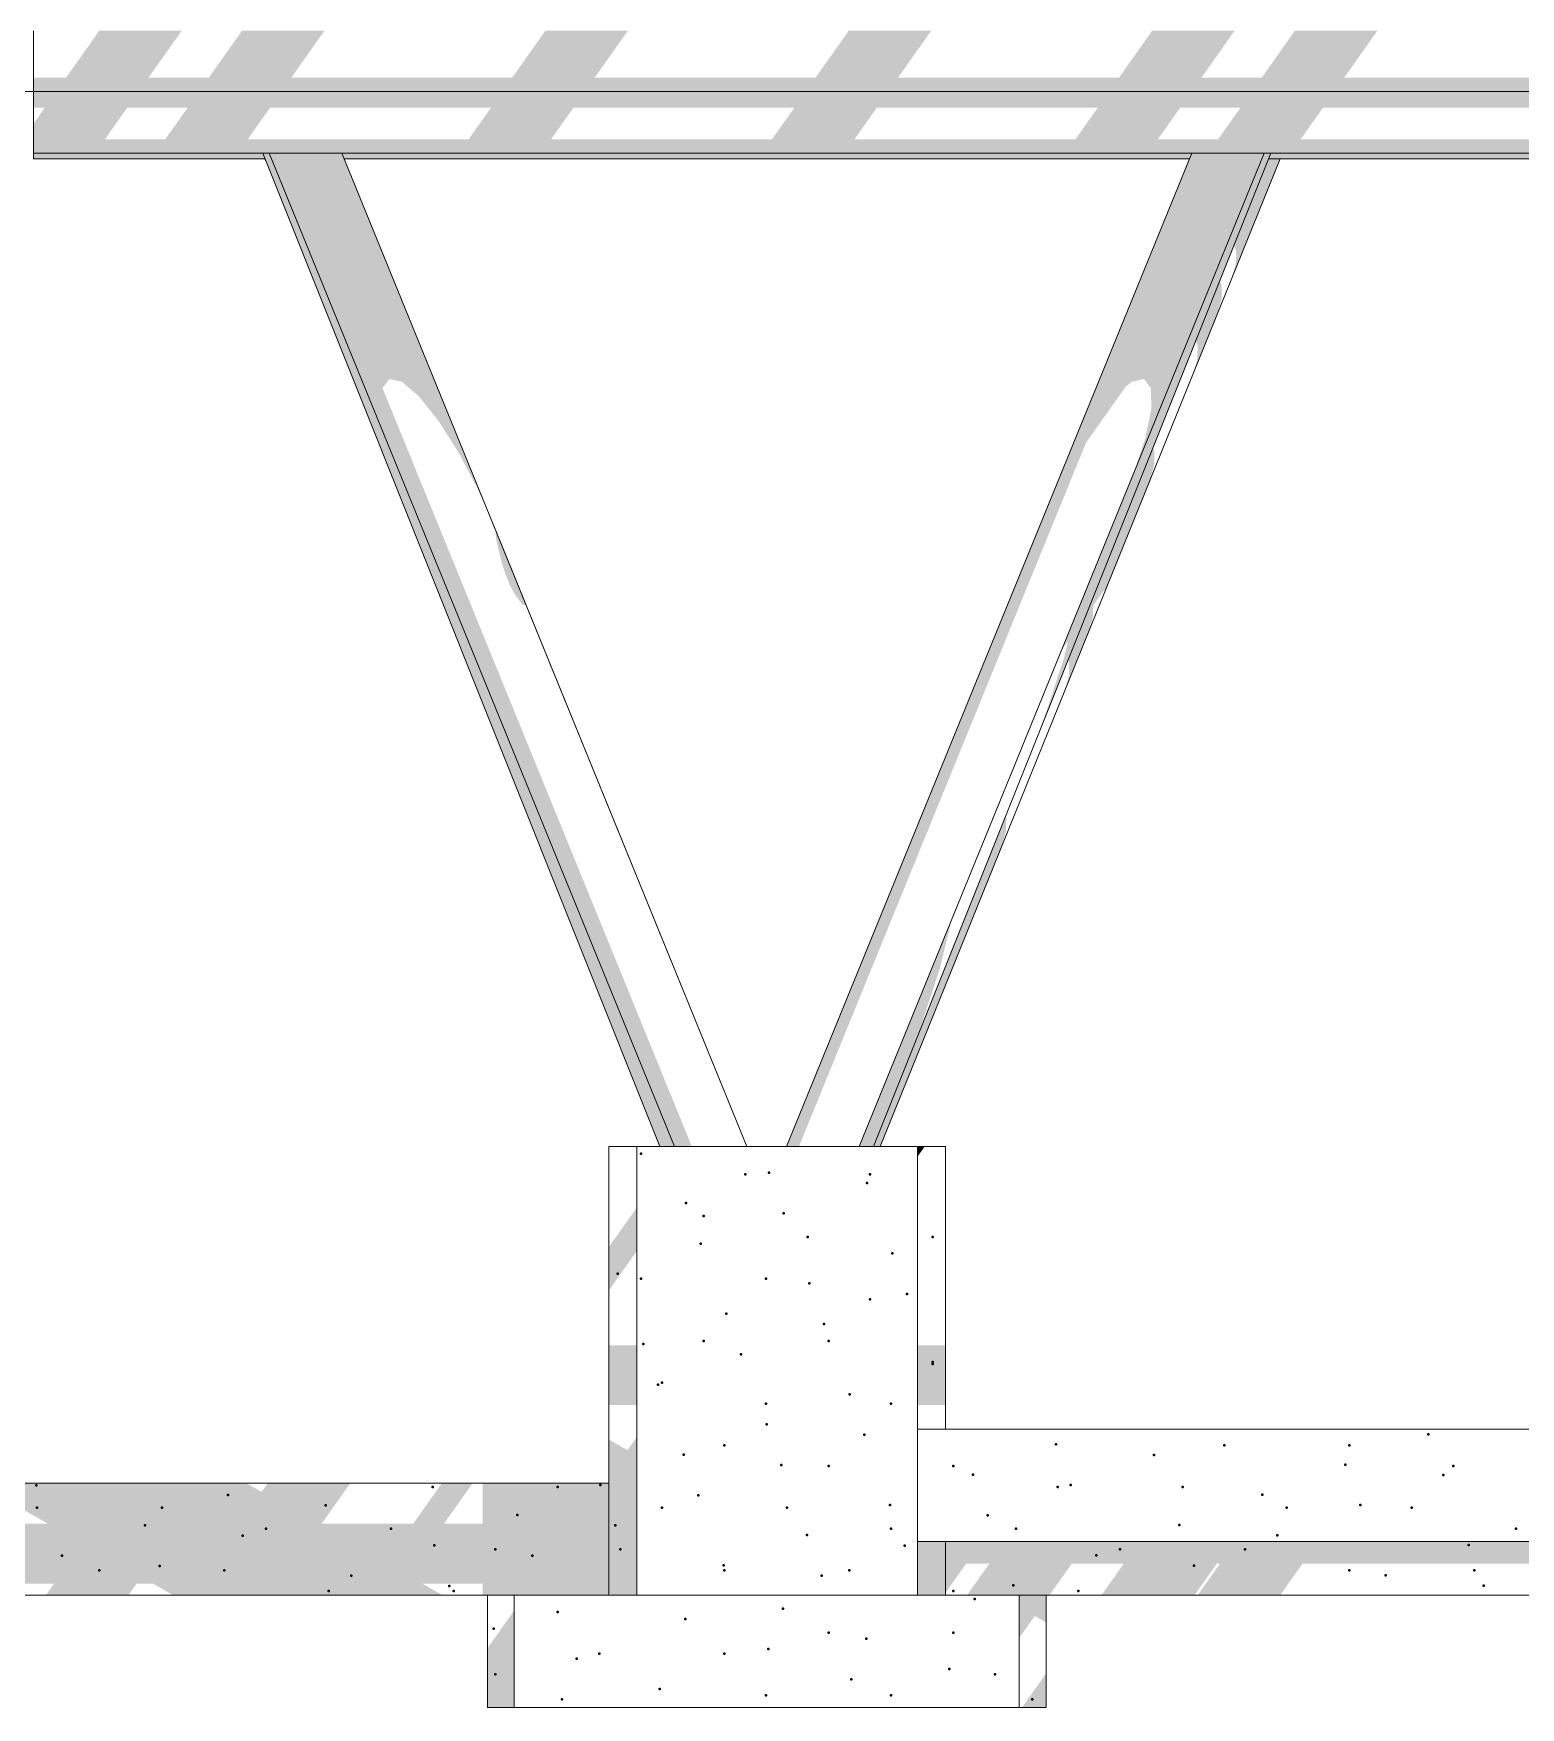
# Model space of a CAD drawing. Header units: millimetres. Extents: x -71878 to 121433, y -67383 to 83273.
# Drawn here: x 107403 to 110053, y -50709 to -47726 of the extents above; entities that cross this region are included whole.
import ezdxf

# ---------------------------------------------------------------- set-up
doc = ezdxf.new("R2010")
doc.units = ezdxf.units.MM
doc.header["$MEASUREMENT"] = 0
for name, color, linetype, lineweight in [('COLUMNAS_Pluma_Nº__1', 7, 'Continuous', 0), ('Losas_Pluma_Nº__1', 7, 'Continuous', 0), ('VIGAS DE CIMENTACION_Pluma_Nº__21', 7, 'Continuous', 5), ('Vigas_Pluma_Nº__21', 7, 'Continuous', 5)]:
    doc.layers.add(name, color=color, linetype=linetype, lineweight=lineweight)
for name, color, linetype, lineweight, true_color in [('COLUMNAS_Pluma_Nº__102', 7, 'Continuous', 40, 0x323232), ('COLUMNAS_Pluma_Nº__3', 7, 'Continuous', 0, 0x646464), ('Losas_Pluma_Nº__102', 7, 'Continuous', 40, 0x323232), ('Losas_Pluma_Nº__3', 7, 'Continuous', 0, 0x646464), ('VIGAS DE CIMENTACION_Pluma_Nº__102', 7, 'Continuous', 40, 0x323232), ('VIGAS DE CIMENTACION_Pluma_Nº__3', 7, 'Continuous', 0, 0x646464), ('Vigas_Pluma_Nº__3', 7, 'Continuous', 0, 0x646464)]:
    doc.layers.add(name, color=color, linetype=linetype, lineweight=lineweight, true_color=true_color)

msp = doc.modelspace()

# ---------------------------------------------------------------- hatches: boundary and pattern name
at = {"layer": 'COLUMNAS_Pluma_Nº__3', "linetype": 'Continuous', "lineweight": 0, "true_color": 0x191919}
for points in [[(107812.312, -47939.328), (107811.207, -47939.328), (108519.018, -49709.462), (108520.123, -49709.462)], [(107812.312, -47939.328), (108520.123, -49709.462), (108527.412, -49709.462), (107819.6, -47939.328)], [(107822.897, -47939.328), (107819.6, -47939.328), (108527.412, -49709.462), (108540.171, -49709.462), (108304.919, -49121.13)], [(107827.783, -47939.328), (107822.897, -47939.328), (108544.881, -49709.462), (108549.768, -49709.462)], [(107827.783, -47939.328), (108549.768, -49709.462), (108560.495, -49709.462), (107838.51, -47939.328)], [(107838.51, -47939.328), (108560.495, -49709.462), (108576.013, -49709.462), (107854.029, -47939.328)], [(107872.82, -47939.327), (107854.029, -47939.328), (108024.779, -48357.959), (108036.938, -48341.709)], [(107893.041, -47939.328), (107872.819, -47939.328), (108036.938, -48341.71), (108059.171, -48346.637)], [(107912.717, -47939.328), (107893.041, -47939.328), (108059.171, -48346.637), (108089.299, -48372.263)], [(107929.92, -47939.328), (107912.717, -47939.328), (108089.299, -48372.263), (108124.373, -48416.079)], [(107929.921, -47939.328), (108124.373, -48416.079), (108160.96, -48473.795), (107942.967, -47939.328)], [(107942.967, -47939.328), (108160.96, -48473.795), (108195.478, -48539.763), (107950.579, -47939.328)], [(107950.579, -47939.328), (108195.478, -48539.763), (108224.55, -48607.525), (107952.012, -47939.328)], [(108744.881, -49709.462), (108746.315, -49709.462), (109468.299, -47939.328), (109466.866, -47939.328)], [(108746.315, -49709.462), (108753.927, -49709.462), (109475.911, -47939.328), (109468.299, -47939.328)], [(109475.911, -47939.328), (108753.927, -49709.462), (108766.973, -49709.462), (109488.957, -47939.328)], [(109606.566, -47939.328), (109203.145, -48948.227), (109155.526, -49070.077), (109607.671, -47939.328)], [(109599.277, -47939.328), (109238.65, -48841.205), (109203.145, -48948.227), (109606.566, -47939.328)], [(109599.278, -47939.328), (109595.981, -47939.328), (109234.24, -48826.23), (109246.539, -48808.837), (109238.65, -48841.205)], [(109506.161, -47939.328), (109488.958, -47939.328), (109278.446, -48455.453), (109319.097, -48397.963)], [(109525.837, -47939.328), (109506.161, -47939.328), (109319.097, -48397.964), (109348.875, -48355.851), (109359.707, -48346.637)], [(109525.837, -47939.328), (109359.707, -48346.637), (109381.94, -48341.71), (109546.059, -47939.328)], [(109595.981, -47939.328), (109591.095, -47939.328), (109384.549, -48445.73), (109363.771, -48508.652)], [(109564.849, -47939.328), (109546.059, -47939.328), (109381.94, -48341.71), (109394.101, -48357.963)], [(109580.368, -47939.328), (109395, -48393.806), (109384.549, -48445.73), (109591.095, -47939.328)], [(109580.368, -47939.328), (109564.849, -47939.328), (109394.101, -48357.963), (109395, -48393.806)], [(107815.259, -47949.462), (107815.168, -47949.462), (107817.762, -47955.721)], [(109621.27, -47949.462), (109545.368, -48136.862), (109537.916, -48163.083), (109624.438, -47949.462)], [(109603.619, -47949.462), (109542.159, -48103.164), (109545.754, -48113.207), (109612.075, -47949.462)], [(109612.075, -47949.462), (109545.753, -48113.207), (109545.368, -48136.862), (109621.27, -47949.462)], [(109474.196, -48273.131), (109477.378, -48282.023), (109520.542, -48175.454), (109517.099, -48165.835)], [(109477.378, -48282.023), (109476.992, -48305.677), (109520.156, -48199.108), (109520.542, -48175.454)], [(109476.992, -48305.677), (109469.54, -48331.898), (109512.704, -48225.33), (109520.156, -48199.109)], [(109246.456, -48842.674), (109248.258, -48847.708), (109400.621, -48471.531), (109397.902, -48463.931)], [(109400.621, -48471.531), (109248.258, -48847.708), (109247.872, -48871.362), (109291.035, -48764.794), (109291.351, -48745.464), (109308.94, -48720.589), (109400.235, -48495.185)], [(109400.235, -48495.185), (109308.94, -48720.589), (109312.491, -48715.568), (109308.606, -48729.235), (109392.783, -48521.406)], [(108279.901, -48743.158), (108222.866, -48603.397), (108279.881, -48743.186)], [(108225.652, -48612.048), (108226.311, -48615.358), (108278.972, -48744.471), (108279.881, -48743.186), (108226.123, -48611.383)], [(108226.198, -48615.949), (108227.612, -48628.338), (108231.524, -48645.5), (108232.956, -48650.314), (108267.129, -48734.097), (108269.21, -48737.647), (108275.1, -48744.45), (108278.839, -48744.66), (108278.972, -48744.471), (108226.311, -48615.358)], [(108232.956, -48650.314), (108236.689, -48666.974), (108243.653, -48689.172), (108252.002, -48709.542), (108260.918, -48726.089), (108267.129, -48734.097)], [(108287.636, -48762.11), (108287.372, -48761.55), (108673.997, -49709.462), (108674.243, -49709.462)], [(109291.035, -48764.794), (109247.872, -48871.362), (109240.42, -48897.583), (109283.584, -48791.015)], [(108304.916, -49121.125), (108540.171, -49709.462), (108544.881, -49709.462)], [(108949.329, -49585.747), (108899.86, -49709.462), (108908.415, -49709.462), (109136.023, -49147.511), (109136.409, -49123.857)], [(108949.326, -49585.753), (109136.409, -49123.857), (109135.282, -49120.706)], [(108908.415, -49709.462), (108911.584, -49709.462), (109128.571, -49173.732), (109136.023, -49147.511)], [(109037.727, -49308.035), (108873.997, -49709.462), (108878.707, -49709.462), (109037.517, -49312.302)], [(109037.517, -49312.302), (108878.707, -49709.462), (108891.467, -49709.462), (109017.6, -49394.02)], [(108982.095, -49501.042), (109017.6, -49394.02), (108891.467, -49709.462), (108898.755, -49709.462)], [(108970.348, -49531.1), (108982.095, -49501.042), (108898.755, -49709.462), (108899.86, -49709.462), (108972.263, -49528.392)], [(108991.184, -49709.462), (108978.144, -49709.462), (108978.144, -49727.904)], [(108428.144, -49888.897), (108428.144, -49966.223), (108478.144, -49895.512), (108478.144, -49818.187)], [(108428.144, -50170.376), (108478.144, -50170.376), (108478.144, -50063.807), (108428.144, -50063.807)], [(108978.144, -50170.376), (109028.144, -50170.376), (109028.144, -50063.807), (108978.144, -50063.807)], [(108461.416, -50250.839), (108428.144, -50231.846), (108428.144, -50505.776), (108434.603, -50509.462), (108478.144, -50509.462), (108478.144, -50227.182)], [(108978.144, -50413.355), (108978.144, -50509.462), (109024.956, -50509.462), (109028.144, -50504.954), (109028.144, -50413.355)]]:
    msp.add_hatch(color=250, dxfattribs=at).paths.add_polyline_path(points)
at = {"layer": 'Losas_Pluma_Nº__3', "linetype": 'Continuous', "lineweight": 0, "true_color": 0x191919}
for points in [[(109159.439, -50509.462), (109159.439, -50585.619), (109187.214, -50546.339), (109207.287, -50557.797), (109207.287, -50509.462)], [(108211.591, -50709.462), (108259.439, -50709.462), (108259.439, -50536.478), (108211.591, -50604.145)], [(109207.287, -50648.886), (109164.453, -50709.462), (109207.287, -50709.462)]]:
    msp.add_hatch(color=250, dxfattribs=at).paths.add_polyline_path(points)
at = {"layer": 'VIGAS DE CIMENTACION_Pluma_Nº__3', "linetype": 'Continuous', "lineweight": 0, "true_color": 0x191919}
for points in [[(107010.414, -50309.462), (107010.414, -50509.462), (107030.935, -50509.462), (107045.706, -50488.574), (107439.434, -50488.574), (107424.663, -50509.462), (107571.621, -50509.462), (107586.391, -50488.574), (107615.578, -50488.574), (107652.172, -50509.462), (108132.051, -50509.462), (108095.457, -50488.574), (108203.144, -50488.574), (108203.144, -50509.462), (108428.144, -50509.462), (108428.144, -50309.462), (108203.144, -50309.462), (108203.144, -50382.005), (108134.141, -50382.005), (108185.437, -50309.462), (108130.76, -50309.462), (108079.464, -50382.005), (107916.168, -50382.005), (107967.463, -50309.462), (107820.506, -50309.462), (107809.342, -50325.251), (107781.683, -50309.462), (107301.804, -50309.462), (107428.887, -50382.005), (107121.061, -50382.005), (107172.356, -50309.462)], [(115005.566, -50413.355), (109028.144, -50413.355), (109028.144, -50504.954), (109064.727, -50453.218), (109106.103, -50453.218), (109066.332, -50509.462), (109213.29, -50509.462), (109253.06, -50453.218), (109345.645, -50453.218), (109305.874, -50509.462), (109471.656, -50509.462), (109511.427, -50453.218), (109517.226, -50453.218), (109477.456, -50509.462), (109624.413, -50509.462), (109664.183, -50453.218), (110116.683, -50453.218), (110076.913, -50509.462), (110223.87, -50509.462), (110263.64, -50453.218), (110662.181, -50453.218), (110622.411, -50509.462), (110823.327, -50509.462), (110863.097, -50453.218), (111118.05, -50453.218), (111216.58, -50509.462), (111696.459, -50509.462), (111597.928, -50453.218), (111915.054, -50453.218), (111875.284, -50509.462), (112022.241, -50509.462), (112062.011, -50453.218), (112514.511, -50453.218), (112474.74, -50509.462), (112621.698, -50509.462), (112661.468, -50453.218), (112768.932, -50453.218), (112729.162, -50509.462), (112876.119, -50509.463), (112915.89, -50453.218), (113295.254, -50453.218), (113255.483, -50509.463), (113416.805, -50509.462), (113456.575, -50453.218), (113533.018, -50453.218), (113493.247, -50509.462), (113640.205, -50509.462), (113679.975, -50453.218), (113741.535, -50453.218), (113701.765, -50509.462), (113984.524, -50509.462), (114013.629, -50453.218), (114390.989, -50453.218), (114351.219, -50509.462), (114498.176, -50509.462), (114537.946, -50453.218), (114595.521, -50453.218), (114607.112, -50459.835), (114572.02, -50509.462), (115043.109, -50509.462), (115050.091, -50483.812), (115053.028, -50458.309), (115050.091, -50441.113), (115041.568, -50433.906)]]:
    msp.add_hatch(color=250, dxfattribs=at).paths.add_polyline_path(points)
at = {"layer": 'Vigas_Pluma_Nº__3', "linetype": 'Continuous', "lineweight": 0, "true_color": 0x191919}
for points in [[(107498.768, -47750.921), (107645.726, -47750.921), (107657.553, -47734.195), (107510.595, -47734.195)], [(107510.596, -47734.195), (107657.553, -47734.195), (107666.939, -47720.921), (107519.982, -47720.921)], [(107753.19, -47750.921), (107900.147, -47750.921), (107911.974, -47734.195), (107765.017, -47734.195)], [(107765.017, -47734.195), (107911.974, -47734.195), (107921.36, -47720.921), (107774.403, -47720.921)], [(108293.875, -47750.921), (108440.833, -47750.921), (108452.66, -47734.195), (108305.703, -47734.195)], [(108305.702, -47734.195), (108452.66, -47734.195), (108462.046, -47720.921), (108315.089, -47720.921)], [(108834.561, -47750.921), (108981.518, -47750.921), (108993.345, -47734.195), (108846.388, -47734.195)], [(108846.388, -47734.195), (108993.345, -47734.195), (109002.731, -47720.921), (108855.774, -47720.921)], [(109375.246, -47750.921), (109522.204, -47750.921), (109534.031, -47734.195), (109387.074, -47734.195)], [(109387.074, -47734.195), (109534.031, -47734.195), (109543.417, -47720.921), (109396.46, -47720.921)], [(109641.495, -47734.195), (109629.668, -47750.921), (109776.625, -47750.921), (109788.452, -47734.195)], [(109650.881, -47720.921), (109641.495, -47734.195), (109788.452, -47734.195), (109797.838, -47720.921)], [(107485.658, -47769.462), (107632.615, -47769.462), (107645.726, -47750.921), (107498.768, -47750.921)], [(107740.079, -47769.462), (107887.037, -47769.462), (107900.147, -47750.921), (107753.19, -47750.921)], [(108280.765, -47769.462), (108427.722, -47769.462), (108440.832, -47750.921), (108293.875, -47750.921)], [(108821.45, -47769.462), (108968.408, -47769.462), (108981.518, -47750.921), (108834.561, -47750.921)], [(109362.136, -47769.462), (109509.093, -47769.462), (109522.204, -47750.921), (109375.246, -47750.921)], [(109629.668, -47750.921), (109616.557, -47769.462), (109763.515, -47769.462), (109776.625, -47750.922)], [(107460.721, -47804.729), (107607.678, -47804.73), (107619.505, -47788.003), (107472.547, -47788.004)], [(107472.547, -47788.004), (107619.505, -47788.003), (107632.615, -47769.463), (107485.658, -47769.462)], [(107715.142, -47804.729), (107862.099, -47804.729), (107873.927, -47788.003), (107726.969, -47788.004)], [(107726.969, -47788.003), (107873.926, -47788.003), (107887.036, -47769.462), (107740.079, -47769.463)], [(108255.827, -47804.73), (108402.784, -47804.73), (108414.612, -47788.003), (108267.654, -47788.004)], [(108267.654, -47788.004), (108414.611, -47788.004), (108427.722, -47769.462), (108280.765, -47769.462)], [(108796.513, -47804.73), (108943.47, -47804.73), (108955.297, -47788.003), (108808.339, -47788.004)], [(108808.34, -47788.003), (108955.297, -47788.004), (108968.408, -47769.463), (108821.45, -47769.463)], [(109337.199, -47804.729), (109484.156, -47804.73), (109495.983, -47788.003), (109349.026, -47788.003)], [(109349.025, -47788.004), (109495.983, -47788.004), (109509.093, -47769.463), (109362.136, -47769.463)], [(109603.447, -47788.003), (109591.619, -47804.73), (109738.577, -47804.73), (109750.404, -47788.003)], [(109616.557, -47769.462), (109603.447, -47788.004), (109750.404, -47788.003), (109763.514, -47769.463)], [(107402.715, -47818.003), (116942.715, -47818.003), (116942.715, -47804.729), (107402.715, -47804.729)], [(107402.715, -47826.526), (116942.715, -47826.526), (116942.715, -47818.003), (107402.715, -47818.003)], [(107402.715, -47829.462), (116942.715, -47829.462), (116942.715, -47826.526), (107402.715, -47826.526)], [(107402.715, -47830.787), (116940.892, -47830.787), (116941.473, -47829.462), (107402.715, -47829.462)], [(107402.715, -47830.787), (107402.715, -47844.061), (116930.644, -47844.061), (116938.134, -47835.94), (116940.892, -47830.787)], [(107402.715, -47858.189), (107422.919, -47858.189), (107421.082, -47860.787), (107568.039, -47860.787), (107569.876, -47858.189), (107677.34, -47858.189), (107675.503, -47860.787), (107822.46, -47860.787), (107824.297, -47858.189), (108218.025, -47858.189), (108216.189, -47860.787), (108363.146, -47860.787), (108364.983, -47858.189), (108758.711, -47858.189), (108756.874, -47860.787), (108903.831, -47860.787), (108905.668, -47858.189), (109299.397, -47858.189), (109297.56, -47860.787), (109444.517, -47860.787), (109446.354, -47858.189), (109553.818, -47858.189), (109551.981, -47860.787), (109698.938, -47860.787), (109700.775, -47858.189), (110153.275, -47858.189), (110151.438, -47860.787), (110298.395, -47860.787), (110300.232, -47858.189), (110752.732, -47858.189), (110750.895, -47860.787), (110897.852, -47860.787), (110899.689, -47858.189), (111352.189, -47858.189), (111350.352, -47860.787), (111497.309, -47860.787), (111499.146, -47858.189), (111951.646, -47858.189), (111949.809, -47860.787), (112096.766, -47860.787), (112098.603, -47858.189), (112551.103, -47858.189), (112549.266, -47860.787), (112696.223, -47860.787), (112698.06, -47858.189), (113150.56, -47858.189), (113148.723, -47860.787), (113295.68, -47860.787), (113297.517, -47858.189), (113750.017, -47858.189), (113748.18, -47860.787), (113895.137, -47860.787), (113896.974, -47858.189), (114349.474, -47858.189), (114347.637, -47860.787), (114494.594, -47860.787), (114496.431, -47858.189), (114603.895, -47858.189), (114602.058, -47860.787), (114749.015, -47860.787), (114750.852, -47858.189), (115144.581, -47858.189), (115142.744, -47860.787), (115289.701, -47860.787), (115291.538, -47858.189), (115685.266, -47858.189), (115683.429, -47860.787), (115830.387, -47860.787), (115832.223, -47858.189), (116225.952, -47858.189), (116224.115, -47860.787), (116371.072, -47860.787), (116372.909, -47858.189), (116480.373, -47858.189), (116478.536, -47860.787), (116625.494, -47860.787), (116627.33, -47858.189), (116904.913, -47858.189), (116916.559, -47854.994), (116928.804, -47846.199), (116930.644, -47844.061), (107402.715, -47844.061)], [(107402.715, -47886.762), (107402.715, -47897.869), (107541.818, -47897.869), (107554.929, -47879.328), (107407.971, -47879.328)], [(107407.971, -47879.328), (107554.929, -47879.328), (107568.039, -47860.787), (107421.082, -47860.787)], [(107662.392, -47879.328), (107649.282, -47897.869), (107796.239, -47897.869), (107809.35, -47879.328)], [(107662.393, -47879.328), (107809.35, -47879.328), (107822.46, -47860.787), (107675.503, -47860.787)], [(108203.078, -47879.328), (108189.968, -47897.869), (108336.925, -47897.869), (108350.035, -47879.328)], [(108203.078, -47879.328), (108350.035, -47879.328), (108363.146, -47860.787), (108216.188, -47860.787)], [(108743.764, -47879.328), (108730.653, -47897.869), (108877.61, -47897.869), (108890.721, -47879.328)], [(108743.764, -47879.328), (108890.721, -47879.328), (108903.831, -47860.787), (108756.874, -47860.787)], [(109271.339, -47897.869), (109418.296, -47897.869), (109431.407, -47879.328), (109284.449, -47879.328)], [(109284.449, -47879.328), (109431.406, -47879.328), (109444.517, -47860.787), (109297.56, -47860.787)], [(109538.871, -47879.328), (109525.76, -47897.869), (109672.717, -47897.869), (109685.828, -47879.328)], [(109551.981, -47860.787), (109538.871, -47879.328), (109685.828, -47879.328), (109698.938, -47860.787)], [(107402.715, -47897.869), (107402.715, -47914.595), (107529.991, -47914.595), (107541.818, -47897.869)], [(116942.715, -47914.595), (107402.715, -47914.595), (107402.715, -47927.869), (116942.715, -47927.869)], [(107637.455, -47914.595), (107784.413, -47914.595), (107796.239, -47897.869), (107649.282, -47897.868)], [(108178.14, -47914.595), (108325.097, -47914.596), (108336.925, -47897.869), (108189.968, -47897.869)], [(108718.826, -47914.595), (108865.783, -47914.596), (108877.611, -47897.869), (108730.653, -47897.869)], [(109259.512, -47914.595), (109406.469, -47914.595), (109418.296, -47897.869), (109271.339, -47897.869)], [(109525.76, -47897.869), (109513.933, -47914.595), (109660.89, -47914.595), (109672.717, -47897.869)], [(116942.715, -47927.869), (107402.715, -47927.869), (107402.715, -47936.391), (116942.715, -47936.391)], [(116942.715, -47936.391), (107402.715, -47936.391), (107402.715, -47939.328), (116942.715, -47939.328)], [(107811.207, -47939.328), (107402.715, -47939.328), (107402.715, -47946.526), (107814.085, -47946.526)], [(107952.012, -47939.328), (107954.948, -47946.526), (109463.93, -47946.526), (109466.866, -47939.328)], [(109607.671, -47939.328), (109604.793, -47946.526), (114743.238, -47946.526), (114740.36, -47939.328)], [(107402.715, -47946.526), (107402.715, -47949.462), (107815.259, -47949.462), (107814.085, -47946.526)], [(109463.93, -47946.526), (107954.948, -47946.526), (107956.146, -47949.462), (109462.732, -47949.462)], [(109604.793, -47946.526), (109603.619, -47949.462), (114744.412, -47949.462), (114743.238, -47946.526)]]:
    msp.add_hatch(color=250, dxfattribs=at).paths.add_polyline_path(points)

# ---------------------------------------------------------------- linework, layer by layer
at = {"layer": 'COLUMNAS_Pluma_Nº__1', "linetype": 'Continuous'}
for p, q in [((108519.018, -49709.462), (107811.207, -47939.328)), ((108544.881, -49709.462), (107822.897, -47939.328)), ((108673.997, -49709.462), (107952.012, -47939.328)), ((108744.881, -49709.462), (109466.866, -47939.328)), ((108873.997, -49709.462), (109595.981, -47939.328)), ((109607.671, -47939.328), (108899.86, -49709.462)), ((107815.168, -47949.462), (107817.763, -47955.722)), ((109624.438, -47949.462), (108911.584, -49709.462)), ((108222.878, -48603.427), (108674.243, -49709.462)), ((108478.144, -49709.462), (108428.144, -49709.462)), ((108428.144, -49709.462), (108428.144, -50509.462)), ((108978.144, -49709.462), (108478.144, -49709.462)), ((108478.144, -49709.462), (108478.144, -50509.462)), ((108978.144, -49709.462), (108978.144, -50509.462)), ((109028.144, -49709.462), (108978.144, -49709.462)), ((109028.144, -49709.462), (109028.144, -50213.355)), ((109028.144, -50413.355), (109028.144, -50509.462))]:
    msp.add_line(p, q, dxfattribs=at)
at = {"layer": 'COLUMNAS_Pluma_Nº__102', "linetype": 'Continuous'}
for p in [(108485.488, -49722.339), (108671.103, -49759.462), (108713.58, -49756.394), (108893.842, -49759.462), (108887.917, -49774.882), (108565.578, -49810.262), (108596.857, -49833.709), (108739.915, -49828.75), (108591.913, -49882.618), (108782.473, -49870.832), (109005.211, -49870.832), (108933.405, -49899.861), (108443.912, -49936.486), (108443.912, -49936.486), (108485.488, -49945.078), (108708.226, -49945.078), (108785.404, -49953.729), (108959.741, -49972.217), (108893.842, -49982.201), (108637.402, -50007.597), (108811.739, -50026.086), (108489.401, -50061.466), (108596.857, -50056.447), (108819.596, -50056.447), (108663.738, -50079.954), (109005.211, -50093.57), (109005.211, -50093.57), (109005.23, -50097.197), (109005.23, -50097.197), (108515.736, -50133.822), (108522.611, -50130.693), (108857.228, -50151.065), (108708.226, -50167.817), (108930.965, -50167.817), (108709.226, -50204.933), (108633.98, -50242.063), (108883.564, -50223.421), (108561.225, -50258.801), (108735.562, -50277.289), (108819.596, -50279.186), (108587.56, -50331.157), (108522.611, -50353.432), (108745.349, -50353.432), (108929.052, -50348.4), (108439.559, -50385.026), (108439.559, -50385.026), (108930.965, -50390.555), (108781.051, -50402.268), (108955.388, -50420.756), (108448.365, -50427.678), (108448.365, -50427.678), (108633.049, -50456.136), (108633.98, -50464.801), (108807.386, -50474.625), (108856.719, -50464.801)]:
    msp.add_point(p, dxfattribs=at)
at = {"layer": 'Losas_Pluma_Nº__1', "linetype": 'Continuous'}
for p, q in [((108211.591, -50509.462), (108211.591, -50709.462)), ((108259.439, -50509.462), (108211.591, -50509.462)), ((109159.439, -50509.462), (108259.439, -50509.462)), ((108259.439, -50509.462), (108259.439, -50709.462)), ((109207.287, -50509.462), (109159.439, -50509.462)), ((109159.439, -50509.462), (109159.439, -50709.462)), ((109207.287, -50509.462), (109207.287, -50709.462)), ((108259.439, -50709.462), (108211.591, -50709.462)), ((109159.439, -50709.462), (108259.439, -50709.462)), ((109207.287, -50709.462), (109159.439, -50709.462))]:
    msp.add_line(p, q, dxfattribs=at)
at = {"layer": 'Losas_Pluma_Nº__102', "linetype": 'Continuous'}
for p in [(108336.995, -50539.048), (108738.787, -50533.034), (109080.279, -50515.791), (108222.958, -50568.765), (108564.45, -50551.522), (108819.596, -50576.171), (108886.789, -50586.902), (109042.334, -50576.171), (108370.96, -50622.633), (108411.242, -50613.294), (108633.98, -50613.294), (108712.452, -50605.39), (108225.626, -50650.417), (108225.626, -50650.417), (108860.453, -50659.258), (109034.791, -50640.77), (109116.581, -50650.417), (108518.962, -50676.501), (108708.226, -50687.54), (108930.965, -50687.54), (108344.624, -50694.989), (109182.792, -50694.638), (109182.792, -50694.638)]:
    msp.add_point(p, dxfattribs=at)
at = {"layer": 'VIGAS DE CIMENTACION_Pluma_Nº__102', "linetype": 'Continuous'}
for p in [(109225.055, -50240.664), (109524.935, -50242.063), (109747.673, -50242.063), (109888.886, -50222.527), (109399.393, -50259.152), (109042.334, -50279.186), (109077.054, -50294.532), (109740.884, -50276.395), (109915.221, -50294.883), (109933.289, -50279.186), (107407.901, -50313.564), (107407.901, -50313.564), (107749.393, -50330.806), (107749.393, -50330.806), (108114.257, -50316.309), (108336.995, -50316.309), (108336.995, -50316.309), (108413.223, -50312.669), (108413.223, -50312.669), (109227.95, -50316.309), (109251.391, -50313.02), (109450.688, -50316.309), (109592.883, -50330.263), (107408.918, -50353.432), (107408.918, -50353.432), (107631.656, -50353.432), (107631.656, -50353.432), (107923.73, -50349.295), (107923.73, -50349.295), (109636.304, -50353.432), (109767.22, -50348.751), (109859.043, -50353.432), (107601.391, -50384.675), (107601.391, -50384.675), (107817.272, -50390.555), (107817.272, -50390.555), (108040.01, -50390.555), (108040.01, -50390.555), (108265.222, -50366.537), (108265.222, -50366.537), (109103.389, -50366.888), (109153.704, -50390.555), (109444.881, -50384.131), (110044.658, -50390.555), (107775.728, -50403.163), (107775.728, -50403.163), (108117.22, -50420.406), (108117.22, -50420.406), (109619.218, -50402.619), (109960.71, -50419.862), (109960.71, -50419.862), (107453.389, -50438.543), (107453.389, -50438.543), (108225.626, -50427.678), (108225.626, -50427.678), (108291.557, -50438.894), (108291.557, -50438.894), (109296.88, -50437.999), (109296.88, -50437.999), (109339.319, -50427.678), (109339.319, -50427.678), (109562.058, -50427.678), (109562.058, -50427.678), (107520.287, -50464.801), (107520.287, -50464.801), (107627.727, -50457.031), (107627.727, -50457.031), (107743.026, -50464.801), (107743.026, -50464.801), (107969.218, -50474.274), (107969.218, -50474.274), (109471.217, -50456.487), (109471.217, -50456.487), (109747.673, -50464.801), (109812.709, -50473.73), (109970.412, -50464.801), (107928.641, -50501.925), (107928.641, -50501.925), (108143.556, -50492.762), (108151.38, -50501.925), (109042.334, -50501.925), (109148.878, -50491.867), (109148.878, -50491.867), (109265.073, -50501.925), (109987.046, -50492.218)]:
    msp.add_point(p, dxfattribs=at)
at = {"layer": 'VIGAS DE CIMENTACION_Pluma_Nº__21', "linetype": 'Continuous'}
for p, q in [((108978.144, -50213.355), (115367.289, -50213.355)), ((108428.144, -50309.462), (107010.414, -50309.462)), ((108978.144, -50413.355), (115367.289, -50413.355)), ((108211.591, -50509.462), (107010.414, -50509.462)), ((109207.287, -50509.462), (115140.744, -50509.462))]:
    msp.add_line(p, q, dxfattribs=at)
at = {"layer": 'Vigas_Pluma_Nº__21', "linetype": 'Continuous'}
for p, q in [((107402.715, -47720.921), (107402.715, -47734.195)), ((107402.715, -47734.195), (107402.715, -47750.921)), ((107402.715, -47750.921), (107402.715, -47769.462)), ((107402.715, -47769.462), (107402.715, -47788.003)), ((107402.715, -47788.003), (107402.715, -47804.73)), ((107402.715, -47804.73), (107402.715, -47818.003)), ((107402.715, -47818.003), (107402.715, -47826.526)), ((107402.715, -47826.526), (107402.715, -47829.462)), ((106870.451, -47829.462), (107402.715, -47829.462)), ((107402.715, -47829.462), (116942.715, -47829.462)), ((107402.715, -47830.787), (107402.715, -47829.462)), ((107402.715, -47844.061), (107402.715, -47830.787)), ((107402.715, -47860.787), (107402.715, -47844.061)), ((107402.715, -47879.328), (107402.715, -47860.787)), ((107402.715, -47897.869), (107402.715, -47879.328)), ((107402.715, -47914.595), (107402.715, -47897.869)), ((107402.715, -47927.869), (107402.715, -47914.595)), ((107402.715, -47936.391), (107402.715, -47927.869)), ((107402.715, -47939.328), (107402.715, -47936.391)), ((107402.715, -47946.526), (107402.715, -47939.328)), ((116942.715, -47939.328), (107402.715, -47939.328)), ((107402.715, -47949.462), (107402.715, -47946.526)), ((107815.259, -47949.462), (107402.715, -47949.462)), ((109462.732, -47949.462), (107956.146, -47949.462)), ((114744.412, -47949.462), (109603.619, -47949.462))]:
    msp.add_line(p, q, dxfattribs=at)

doc.saveas('drawing.dxf')
